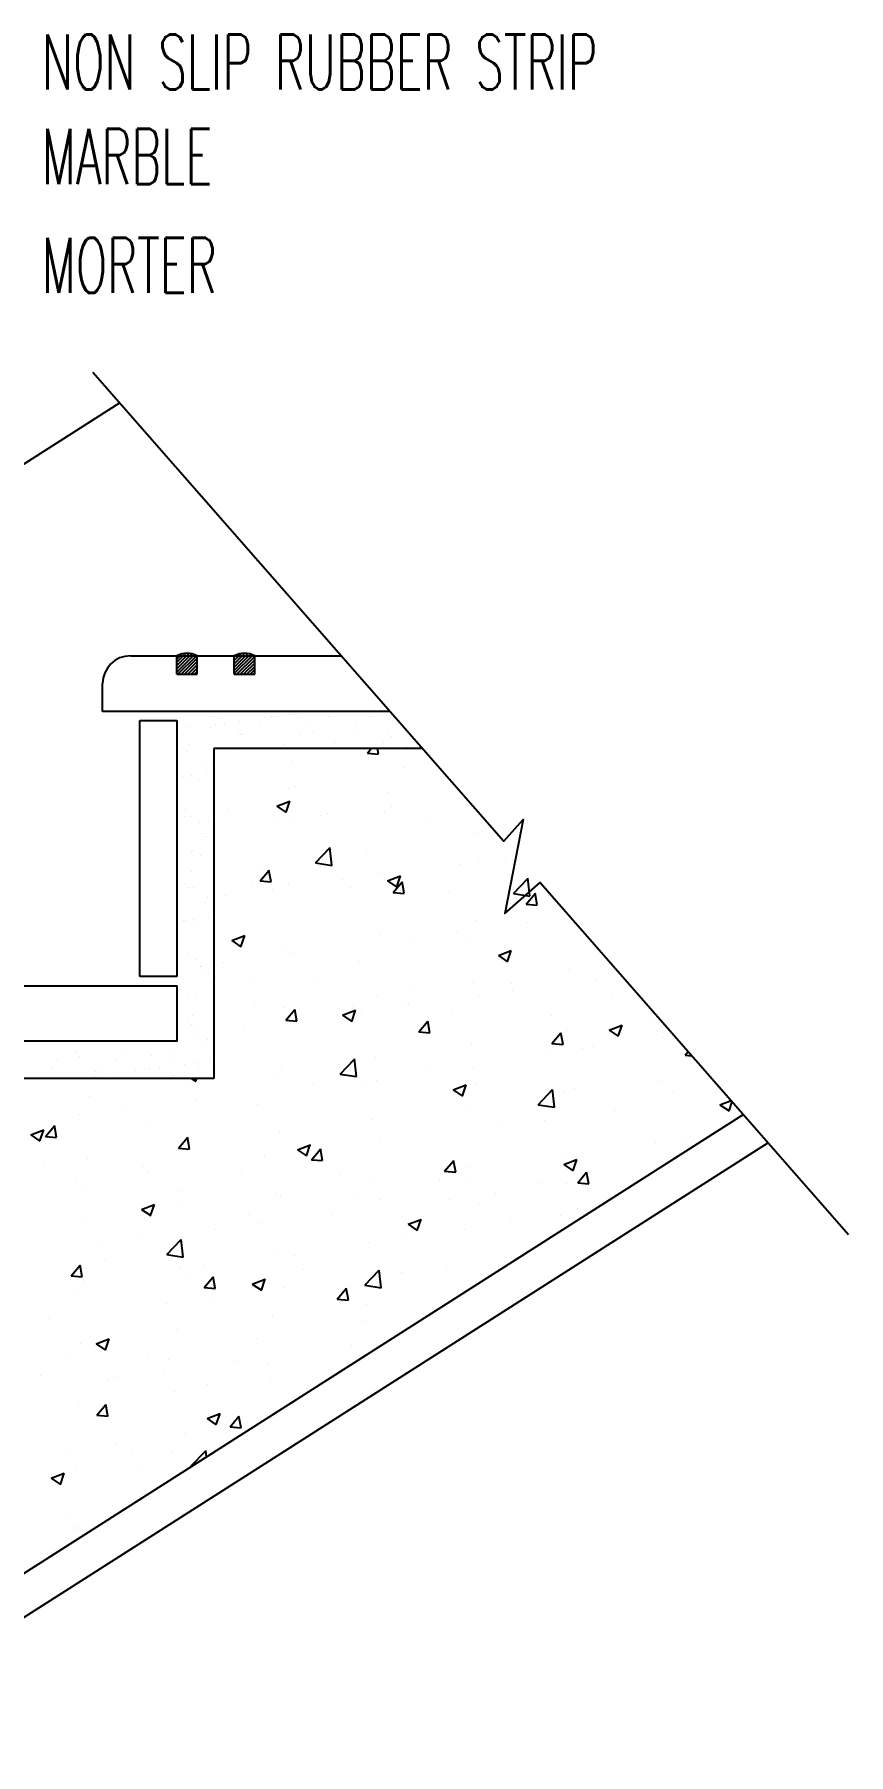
# Model space of a CAD drawing. Extents: x 417968.7 to 418005.4, y 43443.8 to 43480.2.
# Drawn here: x 417990.346 to 417992.541, y 43446.229 to 43450.869 of the extents above; entities that cross this region are included whole.
import ezdxf

# ---------------------------------------------------------------- set-up
doc = ezdxf.new("R2010")
doc.units = 0
doc.header["$MEASUREMENT"] = 0
for name, color, linetype in [('DIM', 4, 'CONTINUOUS'), ('HAND', 2, 'CONTINUOUS'), ('MAR', 7, 'CONTINUOUS'), ('STEPS', 7, 'CONTINUOUS'), ('TXT', 2, 'CONTINUOUS'), ('WALL', 6, 'CONTINUOUS')]:
    doc.layers.add(name, color=color, linetype=linetype)
doc.styles.add('ROMANS', font='ROMANS.shx', dxfattribs={"width": 0.6})

# ---------------------------------------------------------------- blocks, each defined once
blk = doc.blocks.new('*X115')
at = {"layer": 'DIM', "color": 0}
for p, q in [((164.2179, 379.2078), (164.2179, 379.2078)), ((164.236, 379.2137), (164.236, 379.2137)), ((164.3571, 379.2034), (164.3571, 379.2034)), ((164.3736, 379.2081), (164.3736, 379.2081)), ((164.3831, 379.2069), (164.3831, 379.2069)), ((164.4238, 379.2122), (164.4238, 379.2122)), ((164.4361, 379.212), (164.4361, 379.212)), ((164.4453, 379.2035), (164.4453, 379.2035)), ((164.5293, 379.2084), (164.5293, 379.2084)), ((164.6391, 379.2075), (164.6391, 379.2075)), ((164.685, 379.2087), (164.685, 379.2087)), ((164.1381, 379.1592), (164.1381, 379.1592)), ((164.1546, 379.1768), (164.1546, 379.1768)), ((164.2113, 379.1767), (164.2113, 379.1767)), ((164.2225, 379.1857), (164.2225, 379.1857)), ((164.2485, 379.1892), (164.2485, 379.1892)), ((164.2858, 379.1681), (164.2858, 379.1681)), ((164.2892, 379.1945), (164.2892, 379.1945)), ((164.2938, 379.1595), (164.2938, 379.1595)), ((164.295, 379.1596), (164.295, 379.1596)), ((164.3463, 379.1816), (164.3463, 379.1816)), ((164.4495, 379.1598), (164.4495, 379.1598)), ((164.4772, 379.1832), (164.4772, 379.1832)), ((164.4888, 379.1636), (164.4888, 379.1636)), ((164.6051, 379.1826), (164.6051, 379.1826)), ((164.6052, 379.16), (164.6052, 379.16)), ((164.6889, 379.1619), (164.6889, 379.1619)), ((164.6981, 379.1535), (164.6981, 379.1535)), ((164.1355, 379.1242), (164.1355, 379.1242)), ((164.1447, 379.1157), (164.1447, 379.1157)), ((164.151, 379.1304), (164.151, 379.1304)), ((164.2819, 379.1321), (164.2819, 379.1321)), ((164.4098, 379.1315), (164.4098, 379.1315)), ((164.5448, 379.1364), (164.5448, 379.1364)), ((164.6757, 379.138), (164.6757, 379.138)), ((164.7391, 379.1243), (164.7391, 379.1243)), ((164.1882, 379.0759), (164.1882, 379.0759)), ((164.2144, 379.0804), (164.2144, 379.0804)), ((164.134, 379.0446), (164.134, 379.0446)), ((164.1541, 379.0341), (164.1541, 379.0341)), ((164.1601, 379.048), (164.1601, 379.048)), ((164.1785, 379.034), (164.1785, 379.034)), ((164.2007, 379.0534), (164.2007, 379.0534)), ((164.1219, 378.9706), (164.1219, 378.9706)), ((164.2176, 378.984), (164.2176, 378.984)), ((164.1404, 378.9381), (164.1404, 378.9381)), ((164.143, 378.9571), (164.143, 378.9571)), ((164.1573, 378.9377), (164.1573, 378.9377)), ((164.1801, 378.9212), (164.1801, 378.9212)), ((164.2062, 378.9247), (164.2062, 378.9247)), ((164.1901, 378.8925), (164.1901, 378.8925)), ((164.1994, 378.884), (164.1994, 378.884)), ((164.2189, 378.9088), (164.2189, 378.9088)), ((164.1604, 378.8414), (164.1604, 378.8414)), ((164.1623, 378.8454), (164.1623, 378.8454)), ((164.1833, 378.8319), (164.1833, 378.8319)), ((164.1583, 378.7889), (164.1583, 378.7889)), ((164.1423, 378.7547), (164.1423, 378.7547)), ((164.1515, 378.7463), (164.1515, 378.7463)), ((164.1636, 378.7451), (164.1636, 378.7451)), ((164.195, 378.7064), (164.195, 378.7064)), ((164.2026, 378.7202), (164.2026, 378.7202)), ((164.1377, 378.6567), (164.1377, 378.6567)), ((164.1439, 378.6581), (164.1439, 378.6581)), ((164.1638, 378.6602), (164.1638, 378.6602)), ((164.1667, 378.6487), (164.1667, 378.6487)), ((164.2044, 378.6655), (164.2044, 378.6655)), ((164.1472, 378.5686), (164.1472, 378.5686)), ((164.1699, 378.5524), (164.1699, 378.5524)), ((164.1838, 378.5333), (164.1838, 378.5333)), ((164.1843, 378.5329), (164.1843, 378.5329)), ((164.197, 378.523), (164.197, 378.523)), ((164.2062, 378.5146), (164.2062, 378.5146)), ((164.2099, 378.5368), (164.2099, 378.5368)), ((164.1277, 378.4695), (164.1277, 378.4695)), ((164.1488, 378.456), (164.1488, 378.456)), ((164.173, 378.456), (164.173, 378.456)), ((164.1214, 378.3957), (164.1214, 378.3957)), ((164.1492, 378.3852), (164.1492, 378.3852)), ((164.1584, 378.3768), (164.1584, 378.3768)), ((164.162, 378.401), (164.162, 378.401)), ((163.8777, 378.3303), (163.8777, 378.3303)), ((164.0335, 378.3305), (164.0335, 378.3305)), ((164.1681, 378.3443), (164.1681, 378.3443)), ((164.1762, 378.3597), (164.1762, 378.3597)), ((164.1892, 378.3308), (164.1892, 378.3308)), ((164.2019, 378.3369), (164.2019, 378.3369)), ((163.7979, 378.2816), (163.7979, 378.2816)), ((163.8458, 378.3037), (163.8458, 378.3037)), ((163.8485, 378.2974), (163.8485, 378.2974)), ((163.8578, 378.289), (163.8578, 378.289)), ((163.9537, 378.2819), (163.9537, 378.2819)), ((163.9808, 378.3086), (163.9808, 378.3086)), ((164.0516, 378.293), (164.0516, 378.293)), ((164.1094, 378.2822), (164.1094, 378.2822)), ((164.1117, 378.3102), (164.1117, 378.3102)), ((164.1675, 378.2723), (164.1675, 378.2723)), ((164.2081, 378.2776), (164.2081, 378.2776)), ((163.7855, 378.2574), (163.7855, 378.2574)), ((163.8723, 378.2334), (163.8723, 378.2334)), ((163.8983, 378.2368), (163.8983, 378.2368)), ((163.9013, 378.2491), (163.9013, 378.2491)), ((163.9164, 378.2591), (163.9164, 378.2591)), ((163.939, 378.2422), (163.939, 378.2422)), ((164.0069, 378.2511), (164.0069, 378.2511)), ((164.0329, 378.2546), (164.0329, 378.2546)), ((164.0443, 378.2585), (164.0443, 378.2585)), ((164.0735, 378.2599), (164.0735, 378.2599)), ((164.1013, 378.2474), (164.1013, 378.2474)), ((164.1105, 378.239), (164.1105, 378.239)), ((164.1415, 378.2689), (164.1415, 378.2689)), ((164.1793, 378.2634), (164.1793, 378.2634))]:
    blk.add_line(p, q, dxfattribs=at)
blk = doc.blocks.new('*X116')
at = {"layer": 'DIM', "color": 0}
for p, q in [((164.5141, 379.1195), (164.5141, 379.1195)), ((164.6332, 379.1086), (164.6436, 379.121)), ((164.6332, 379.1086), (164.6631, 379.106)), ((164.663, 379.1064), (164.6603, 379.121)), ((164.6845, 379.1187), (164.6845, 379.1187)), ((164.4319, 379.0867), (164.4319, 379.0867)), ((164.7306, 379.0697), (164.7306, 379.0697)), ((164.439, 379.0196), (164.439, 379.0196)), ((164.3892, 378.9652), (164.4242, 378.9786)), ((164.414, 378.9487), (164.4241, 378.979)), ((164.42, 379.0123), (164.42, 379.0123)), ((164.687, 379.0011), (164.687, 379.0011)), ((164.2586, 378.9565), (164.2586, 378.9565)), ((164.3826, 378.9223), (164.3826, 378.9223)), ((164.3892, 378.9652), (164.4141, 378.9484)), ((164.4259, 378.9202), (164.4259, 378.9202)), ((164.5077, 378.9388), (164.5077, 378.9388)), ((164.5255, 378.9452), (164.5255, 378.9452)), ((164.6784, 378.9522), (164.6784, 378.9522)), ((164.6971, 378.9637), (164.6971, 378.9637)), ((164.7924, 378.9339), (164.7924, 378.9339)), ((164.9215, 378.8947), (164.9215, 378.8947)), ((164.4933, 378.8126), (164.5323, 378.8531)), ((164.5377, 378.806), (164.5321, 378.8535)), ((164.63, 378.8446), (164.63, 378.8446)), ((164.3384, 378.7946), (164.3384, 378.7946)), ((164.344, 378.7639), (164.3681, 378.7926)), ((164.3738, 378.7616), (164.368, 378.793)), ((164.4933, 378.8126), (164.5378, 378.8057)), ((164.6723, 378.7858), (164.6723, 378.7858)), ((164.8813, 378.8081), (164.8813, 378.8081)), ((164.932, 378.8233), (164.932, 378.8233)), ((165.0065, 378.8246), (165.0065, 378.8246)), ((164.3206, 378.7582), (164.3206, 378.7582)), ((164.344, 378.7639), (164.3739, 378.7613)), ((164.3762, 378.7416), (164.3762, 378.7416)), ((164.4198, 378.7538), (164.4198, 378.7538)), ((164.5656, 378.7665), (164.5656, 378.7665)), ((164.5875, 378.7469), (164.5875, 378.7469)), ((164.6877, 378.7638), (164.7227, 378.7773)), ((164.6877, 378.7638), (164.7126, 378.7471)), ((164.7026, 378.7325), (164.7267, 378.7612)), ((164.7124, 378.7474), (164.7226, 378.7777)), ((164.7324, 378.7303), (164.7266, 378.7616)), ((164.8544, 378.7356), (164.8544, 378.7356)), ((165.0269, 378.7298), (165.0659, 378.7704)), ((165.0713, 378.7232), (165.0658, 378.7707)), ((164.251, 378.7251), (164.251, 378.7251)), ((164.7026, 378.7325), (164.7325, 378.7299)), ((165.0269, 378.7298), (165.0714, 378.7229)), ((165.0612, 378.7011), (165.0853, 378.7299)), ((165.0612, 378.7011), (165.0911, 378.6985)), ((165.091, 378.6989), (165.0852, 378.7302)), ((165.1213, 378.7244), (165.1213, 378.7244)), ((164.9259, 378.6568), (164.9259, 378.6568)), ((165.0644, 378.6523), (165.0644, 378.6523)), ((165.1925, 378.6464), (165.1925, 378.6464)), ((164.2676, 378.6026), (164.3026, 378.616)), ((164.2676, 378.6026), (164.2924, 378.5858)), ((164.2923, 378.5862), (164.3025, 378.6164)), ((164.6663, 378.6193), (164.6663, 378.6193)), ((164.7498, 378.6109), (164.7498, 378.6109)), ((164.875, 378.6274), (164.875, 378.6274)), ((164.9009, 378.5963), (164.9009, 378.5963)), ((164.4137, 378.5873), (164.4137, 378.5873)), ((164.434, 378.5693), (164.434, 378.5693)), ((164.9861, 378.5625), (165.0211, 378.576)), ((164.9861, 378.5625), (165.011, 378.5458)), ((165.0109, 378.5461), (165.021, 378.5763)), ((164.2232, 378.5027), (164.2232, 378.5027)), ((164.2447, 378.5444), (164.2447, 378.5444)), ((164.6093, 378.5463), (164.6093, 378.5463)), ((165.1766, 378.5256), (165.1766, 378.5256)), ((164.3177, 378.4962), (164.3177, 378.4962)), ((164.4901, 378.4914), (164.4901, 378.4914)), ((164.757, 378.4801), (164.757, 378.4801)), ((164.9199, 378.4904), (164.9199, 378.4904)), ((165.0207, 378.4866), (165.0207, 378.4866)), ((165.0239, 378.4689), (165.0239, 378.4689)), ((165.2486, 378.4967), (165.2486, 378.4967)), ((165.2908, 378.4576), (165.2908, 378.4576)), ((164.3286, 378.4355), (164.3286, 378.4355)), ((164.4076, 378.4209), (164.4076, 378.4209)), ((164.4134, 378.3878), (164.4375, 378.4165)), ((164.4431, 378.3855), (164.4374, 378.4169)), ((164.566, 378.4013), (164.601, 378.4147)), ((164.5908, 378.3849), (164.6009, 378.4151)), ((164.5955, 378.4243), (164.5955, 378.4243)), ((164.6183, 378.4137), (164.6183, 378.4137)), ((164.6602, 378.4529), (164.6602, 378.4529)), ((164.7291, 378.4365), (164.7291, 378.4365)), ((164.7434, 378.4302), (164.7434, 378.4302)), ((164.8624, 378.413), (164.8624, 378.413)), ((164.9328, 378.4551), (164.9328, 378.4551)), ((164.3025, 378.3721), (164.3025, 378.3721)), ((164.4134, 378.3878), (164.4432, 378.3852)), ((164.4375, 378.3865), (164.4375, 378.3865)), ((164.566, 378.4013), (164.5909, 378.3845)), ((164.772, 378.3564), (164.7961, 378.3851)), ((164.8018, 378.3542), (164.796, 378.3855)), ((165.1294, 378.4017), (165.1294, 378.4017)), ((165.2846, 378.3612), (165.3196, 378.3747)), ((165.3094, 378.3448), (165.3195, 378.375)), ((165.3963, 378.3904), (165.3963, 378.3904)), ((164.772, 378.3564), (164.8019, 378.3538)), ((164.9138, 378.3239), (164.9138, 378.3239)), ((165.1306, 378.325), (165.1547, 378.3538)), ((165.1306, 378.325), (165.1605, 378.3224)), ((165.1604, 378.3228), (165.1546, 378.3541)), ((165.1705, 378.3591), (165.1705, 378.3591)), ((165.2846, 378.3612), (165.3095, 378.3445)), ((165.4316, 378.3409), (165.4316, 378.3409)), ((164.5596, 378.2427), (164.5985, 378.2833)), ((164.604, 378.2362), (164.5984, 378.2836)), ((164.6541, 378.2864), (164.6541, 378.2864)), ((165.1171, 378.2995), (165.1171, 378.2995)), ((165.2117, 378.3116), (165.2117, 378.3116)), ((165.2422, 378.3159), (165.2422, 378.3159)), ((165.4892, 378.2937), (165.4977, 378.3038)), ((165.4892, 378.2937), (165.508, 378.292)), ((164.1593, 378.231), (164.1708, 378.2232)), ((164.1707, 378.2236), (164.1732, 378.231)), ((164.3906, 378.2373), (164.3906, 378.2373)), ((164.4015, 378.2544), (164.4015, 378.2544)), ((164.5596, 378.2427), (164.6041, 378.2358)), ((164.6119, 378.233), (164.6119, 378.233)), ((164.6575, 378.226), (164.6575, 378.226)), ((164.8013, 378.2579), (164.8013, 378.2579)), ((164.9201, 378.2615), (164.9201, 378.2615)), ((165.417, 378.2247), (165.417, 378.2247)), ((163.8851, 378.1817), (163.8851, 378.1817)), ((164.1448, 378.2192), (164.1448, 378.2192)), ((164.4867, 378.2165), (164.4867, 378.2165)), ((164.6285, 378.2115), (164.6285, 378.2115)), ((164.8645, 378.2), (164.8995, 378.2134)), ((164.8645, 378.2), (164.8893, 378.1832)), ((164.8892, 378.1836), (164.8994, 378.2138)), ((164.9245, 378.2147), (164.9245, 378.2147)), ((165.0932, 378.16), (165.1322, 378.2006)), ((165.1376, 378.1534), (165.1321, 378.2009)), ((165.1644, 378.1927), (165.1644, 378.1927)), ((165.1914, 378.2034), (165.1914, 378.2034)), ((165.4583, 378.1922), (165.4583, 378.1922)), ((163.8564, 378.1335), (163.8564, 378.1335)), ((163.9816, 378.15), (163.9816, 378.15)), ((164.171, 378.1749), (164.171, 378.1749)), ((164.3369, 378.1614), (164.3369, 378.1614)), ((164.9077, 378.1575), (164.9077, 378.1575)), ((165.0932, 378.16), (165.1377, 378.1531)), ((165.3001, 378.1437), (165.3001, 378.1437)), ((165.583, 378.1599), (165.6135, 378.1716)), ((165.583, 378.1599), (165.6079, 378.1431)), ((165.6078, 378.1435), (165.6162, 378.1685)), ((163.7258, 378.0787), (163.7608, 378.0922)), ((163.7506, 378.0623), (163.7607, 378.0925)), ((163.7655, 378.0744), (163.7896, 378.1032)), ((163.7952, 378.0722), (163.7895, 378.1035)), ((164.0453, 378.1114), (164.0453, 378.1114)), ((164.3955, 378.088), (164.3955, 378.088)), ((164.648, 378.12), (164.648, 378.12)), ((164.9855, 378.1022), (164.9855, 378.1022)), ((165.1107, 378.1187), (165.1107, 378.1187)), ((163.7258, 378.0787), (163.7507, 378.062)), ((163.7537, 378.0613), (163.7537, 378.0613)), ((163.7655, 378.0744), (163.7954, 378.0718)), ((164.1241, 378.0431), (164.1482, 378.0718)), ((164.1241, 378.0431), (164.154, 378.0405)), ((164.1387, 378.0528), (164.1387, 378.0528)), ((164.1539, 378.0408), (164.1481, 378.0722)), ((164.4444, 378.0387), (164.4794, 378.0521)), ((164.4444, 378.0387), (164.4692, 378.0219)), ((164.4691, 378.0223), (164.4793, 378.0525)), ((164.4827, 378.0117), (164.5068, 378.0404)), ((164.5125, 378.0094), (164.5067, 378.0408)), ((164.6697, 378.0607), (164.6697, 378.0607)), ((165.4109, 378.0583), (165.4109, 378.0583)), ((165.4826, 378.0633), (165.4826, 378.0633)), ((163.7594, 378.0043), (163.7594, 378.0043)), ((163.879, 378.0153), (163.879, 378.0153)), ((164.0264, 377.993), (164.0264, 377.993)), ((164.3552, 378.0193), (164.3552, 378.0193)), ((164.4804, 378.0357), (164.4804, 378.0357)), ((164.4827, 378.0117), (164.5126, 378.0091)), ((164.8414, 377.9803), (164.8655, 378.009)), ((164.8711, 377.9781), (164.8654, 378.0094)), ((165.1583, 378.0262), (165.1583, 378.0262)), ((165.1629, 377.9987), (165.1979, 378.0121)), ((165.1629, 377.9987), (165.1878, 377.9819)), ((165.1877, 377.9822), (165.1978, 378.0125)), ((165.191, 378.0133), (165.191, 378.0133)), ((163.8501, 377.9528), (163.8501, 377.9528)), ((164.0394, 377.9777), (164.0394, 377.9777)), ((164.2933, 377.9818), (164.2933, 377.9818)), ((164.5602, 377.9705), (164.5602, 377.9705)), ((164.6419, 377.9535), (164.6419, 377.9535)), ((164.8271, 377.9592), (164.8271, 377.9592)), ((164.8414, 377.9803), (164.8712, 377.9777)), ((164.8994, 377.9632), (164.8994, 377.9632)), ((164.9016, 377.991), (164.9016, 377.991)), ((165.094, 377.9479), (165.094, 377.9479)), ((165.1685, 377.9465), (165.1685, 377.9465)), ((165.2, 377.9489), (165.2241, 377.9777)), ((165.2, 377.9489), (165.2299, 377.9463)), ((165.2298, 377.9467), (165.224, 377.978)), ((163.8649, 377.9372), (163.8649, 377.9372)), ((164.1318, 377.9259), (164.1318, 377.9259)), ((164.3894, 377.9215), (164.3894, 377.9215)), ((164.3987, 377.9146), (164.3987, 377.9146)), ((164.6078, 377.9132), (164.6078, 377.9132)), ((164.6656, 377.9033), (164.6656, 377.9033)), ((164.854, 377.905), (164.854, 377.905)), ((164.9792, 377.9215), (164.9792, 377.9215)), ((164.0243, 377.8774), (164.0593, 377.8909)), ((164.0243, 377.8774), (164.0491, 377.8607)), ((164.049, 377.861), (164.0592, 377.8912)), ((164.1327, 377.8863), (164.1327, 377.8863)), ((164.3162, 377.8631), (164.3162, 377.8631)), ((164.5382, 377.8635), (164.5382, 377.8635)), ((164.9325, 377.892), (164.9325, 377.892)), ((165.0192, 377.8534), (165.0192, 377.8534)), ((165.1523, 377.8598), (165.1523, 377.8598)), ((165.1994, 377.8808), (165.1994, 377.8808)), ((163.873, 377.8488), (163.873, 377.8488)), ((164.0246, 377.813), (164.0246, 377.813)), ((164.2237, 377.8221), (164.2237, 377.8221)), ((164.3488, 377.8385), (164.3488, 377.8385)), ((164.7428, 377.8374), (164.7778, 377.8508)), ((164.7428, 377.8374), (164.7677, 377.8206)), ((164.7676, 377.821), (164.7777, 377.8512)), ((164.8955, 377.8246), (164.8955, 377.8246)), ((163.9079, 377.7805), (163.9079, 377.7805)), ((164.0923, 377.7557), (164.1312, 377.7963)), ((164.1366, 377.7491), (164.1311, 377.7966)), ((164.6359, 377.7871), (164.6359, 377.7871)), ((164.7276, 377.8034), (164.7276, 377.8034)), ((163.8348, 377.6983), (163.859, 377.7271)), ((163.8646, 377.6961), (163.8588, 377.7274)), ((163.9269, 377.7389), (163.9269, 377.7389)), ((164.0923, 377.7557), (164.1367, 377.7488)), ((164.1266, 377.7199), (164.1266, 377.7199)), ((164.1938, 377.7276), (164.1938, 377.7276)), ((164.3833, 377.7551), (164.3833, 377.7551)), ((164.436, 377.7533), (164.436, 377.7533)), ((164.4607, 377.7163), (164.4607, 377.7163)), ((164.6702, 377.6663), (164.6647, 377.7138)), ((164.8476, 377.7243), (164.8476, 377.7243)), ((165.037, 377.7492), (165.037, 377.7492)), ((163.8348, 377.6983), (163.8647, 377.6957)), ((163.8669, 377.6824), (163.8669, 377.6824)), ((164.1445, 377.7033), (164.1445, 377.7033)), ((164.1935, 377.667), (164.2176, 377.6957)), ((164.2233, 377.6647), (164.2175, 377.6961)), ((164.3227, 377.6761), (164.3577, 377.6896)), ((164.3227, 377.6761), (164.3476, 377.6593)), ((164.3475, 377.6597), (164.3576, 377.6899)), ((164.6259, 377.6729), (164.6648, 377.7135)), ((164.6259, 377.6729), (164.6704, 377.666)), ((164.7225, 377.7078), (164.7225, 377.7078)), ((164.7276, 377.7051), (164.7276, 377.7051)), ((163.8529, 377.6532), (163.8529, 377.6532)), ((164.0921, 377.6249), (164.0921, 377.6249)), ((164.1935, 377.667), (164.2234, 377.6644)), ((164.2173, 377.6413), (164.2173, 377.6413)), ((164.4067, 377.6663), (164.4067, 377.6663)), ((164.5521, 377.6356), (164.5762, 377.6643)), ((164.5521, 377.6356), (164.582, 377.633)), ((164.5819, 377.6333), (164.5761, 377.6647)), ((164.8895, 377.6581), (164.8895, 377.6581)), ((163.7764, 377.5833), (163.7764, 377.5833)), ((164.3772, 377.5886), (164.3772, 377.5886)), ((164.627, 377.5783), (164.627, 377.5783)), ((164.6298, 377.6207), (164.6298, 377.6207)), ((163.9026, 377.5149), (163.9376, 377.5283)), ((163.9274, 377.4984), (163.9375, 377.5287)), ((164.1205, 377.5534), (164.1205, 377.5534)), ((164.3354, 377.5283), (164.3354, 377.5283)), ((163.8295, 377.4834), (163.8295, 377.4834)), ((163.8608, 377.516), (163.8608, 377.516)), ((163.9026, 377.5149), (163.9275, 377.4981)), ((164.5909, 377.5106), (164.5909, 377.5106)), ((164.0438, 377.4782), (164.0438, 377.4782)), ((164.0858, 377.4441), (164.0858, 377.4441)), ((164.0964, 377.4721), (164.0964, 377.4721)), ((164.2751, 377.4691), (164.2751, 377.4691)), ((164.3633, 377.4608), (164.3633, 377.4608)), ((163.7522, 377.4282), (163.7522, 377.4282)), ((163.9349, 377.4162), (163.9349, 377.4162)), ((163.9606, 377.4276), (163.9606, 377.4276)), ((164.2018, 377.405), (164.2018, 377.405)), ((164.3711, 377.4222), (164.3711, 377.4222)), ((164.4688, 377.3937), (164.4688, 377.3937)), ((163.8547, 377.3495), (163.8547, 377.3495)), ((163.9042, 377.3223), (163.9283, 377.351)), ((163.934, 377.32), (163.9282, 377.3513)), ((164.1144, 377.387), (164.1144, 377.387)), ((163.9042, 377.3223), (163.9341, 377.3196)), ((164.2011, 377.3135), (164.2361, 377.327)), ((164.2011, 377.3135), (164.2259, 377.2968)), ((164.2258, 377.2971), (164.236, 377.3274)), ((164.2629, 377.2909), (164.287, 377.3196)), ((164.2926, 377.2886), (164.2868, 377.32)), ((164.1436, 377.2719), (164.1436, 377.2719)), ((164.2629, 377.2909), (164.2927, 377.2883)), ((163.8291, 377.2304), (163.8291, 377.2304)), ((163.9542, 377.2469), (163.9542, 377.2469)), ((163.9969, 377.218), (163.9969, 377.218)), ((164.1083, 377.2205), (164.1083, 377.2205)), ((164.1586, 377.1859), (164.1975, 377.2264)), ((164.1994, 377.2099), (164.1974, 377.2268)), ((163.7809, 377.1523), (163.8159, 377.1657)), ((163.8057, 377.1359), (163.8158, 377.1661)), ((163.8486, 377.1831), (163.8486, 377.1831)), ((164.0232, 377.1799), (164.0232, 377.1799)), ((164.1586, 377.1859), (164.1611, 377.1855)), ((163.7809, 377.1523), (163.8058, 377.1355)), ((163.8227, 377.0497), (163.8227, 377.0497)), ((163.8514, 377.0201), (163.8514, 377.0201)), ((163.8426, 377.0166), (163.8426, 377.0166))]:
    blk.add_line(p, q, dxfattribs=at)
blk = doc.blocks.new('*X117')
at = {"layer": 'DIM', "color": 0}
for p, q in [((164.2745, 379.3493), (164.3031, 379.3778)), ((164.2745, 379.3581), (164.2936, 379.3772)), ((164.2745, 379.3404), (164.3112, 379.3771)), ((164.2745, 379.3316), (164.3184, 379.3755)), ((164.2745, 379.367), (164.2818, 379.3742)), ((164.2745, 379.3228), (164.3249, 379.3732)), ((164.2816, 379.321), (164.3295, 379.3689)), ((164.2904, 379.321), (164.3295, 379.3601)), ((164.2992, 379.321), (164.3295, 379.3512)), ((164.3081, 379.321), (164.3295, 379.3424)), ((164.3169, 379.321), (164.3295, 379.3336)), ((164.3258, 379.321), (164.3295, 379.3247))]:
    blk.add_line(p, q, dxfattribs=at)
blk = doc.blocks.new('*X118')
at = {"layer": 'DIM', "color": 0}
for p, q in [((164.1195, 379.3534), (164.1439, 379.3778)), ((164.1195, 379.3445), (164.1525, 379.3776)), ((164.1195, 379.3357), (164.1602, 379.3764)), ((164.1195, 379.3622), (164.1336, 379.3763)), ((164.1195, 379.3269), (164.167, 379.3743)), ((164.1225, 379.321), (164.1732, 379.3717)), ((164.1313, 379.321), (164.1745, 379.3642)), ((164.1401, 379.321), (164.1745, 379.3553)), ((164.149, 379.321), (164.1745, 379.3465)), ((164.1578, 379.321), (164.1745, 379.3377)), ((164.1667, 379.321), (164.1745, 379.3288))]:
    blk.add_line(p, q, dxfattribs=at)

msp = doc.modelspace()

# ---------------------------------------------------------------- linework, layer by layer
at = {"layer": 'MAR'}
msp.add_line((417992.3241, 43447.879), (417988.2663, 43445.2901), dxfattribs=at)
at = {"layer": 'STEPS'}
for p, q in [((417990.7301, 43449.1427), (417990.7301, 43449.1927)), ((417990.7851, 43449.1427), (417990.7851, 43449.1927)), ((417990.8851, 43449.1427), (417990.8851, 43449.1927)), ((417990.9401, 43449.1427), (417990.9401, 43449.1927)), ((417990.7301, 43449.1427), (417990.7851, 43449.1427)), ((417990.8851, 43449.1427), (417990.9401, 43449.1427)), ((417990.6301, 43449.0177), (417990.7301, 43449.0177)), ((417990.6301, 43448.3277), (417990.6301, 43449.0177)), ((417990.7301, 43449.0177), (417990.7301, 43448.3277)), ((417990.7301, 43448.3277), (417990.6301, 43448.3277))]:
    msp.add_line(p, q, dxfattribs=at)
for points in [[(417990.5035, 43449.958), (417991.6117, 43448.6925), (417991.6636, 43448.7511), (417991.6144, 43448.4976), (417991.7095, 43448.5809), (417992.5406, 43447.6318)], [(417990.6051, 43449.1927), (417991.1737, 43449.1927)], [(417990.5301, 43449.0427), (417990.5301, 43449.1177)], [(417991.305, 43449.0427), (417990.5301, 43449.0427)], [(417989.5451, 43448.3027), (417990.7301, 43448.3027), (417990.7301, 43448.1527), (417989.1351, 43448.1527)]]:
    msp.add_lwpolyline(points, dxfattribs=at)
for centre, radius, start, end in [((417990.6051, 43449.1177), 0.075, 90, 180), ((417990.7576, 43449.141), 0.0585, 61.9605, 118.0395), ((417990.9126, 43449.141), 0.0585, 61.9605, 118.0395)]:
    msp.add_arc(centre, radius, start, end, dxfattribs=at)
at = {"layer": 'TXT'}
msp.add_line((417990.5764, 43449.8746), (417986.5186, 43447.2858), dxfattribs=at)
at = {"layer": 'WALL'}
for p, q in [((417991.3926, 43448.9427), (417990.8301, 43448.9427)), ((417990.8301, 43448.9427), (417990.8301, 43448.0527)), ((417990.8301, 43448.0527), (417989.4351, 43448.0527)), ((417992.2575, 43447.9551), (417988.1996, 43445.3662))]:
    msp.add_line(p, q, dxfattribs=at)

# ---------------------------------------------------------------- block references
at = {"layer": 'DIM', "linetype": 'Continuous'}
msp.add_blockref('*X115', (417826.6106, 43069.8217), dxfattribs=at)
at = {"layer": 'DIM', "color": 11, "linetype": 'Continuous'}
msp.add_blockref('*X116', (417826.6106, 43069.8217), dxfattribs=at)
at = {"layer": 'HAND', "linetype": 'Continuous'}
for name in ['*X118', '*X117']:
    msp.add_blockref(name, (417826.6106, 43069.8217), dxfattribs=at)

# ---------------------------------------------------------------- texts
at = {"layer": 'TXT', "style": 'ROMANS', "width": 0.6}
for s, height, p in [('NON SLIP RUBBER STRIP', 0.148966, (417990.3663, 43450.7199)), ('MARBLE', 0.14897, (417990.3663, 43450.4651)), ('MORTER', 0.14897, (417990.3663, 43450.1714))]:
    msp.add_text(s, height=height, dxfattribs=at).set_placement(p)

doc.saveas('drawing.dxf')
